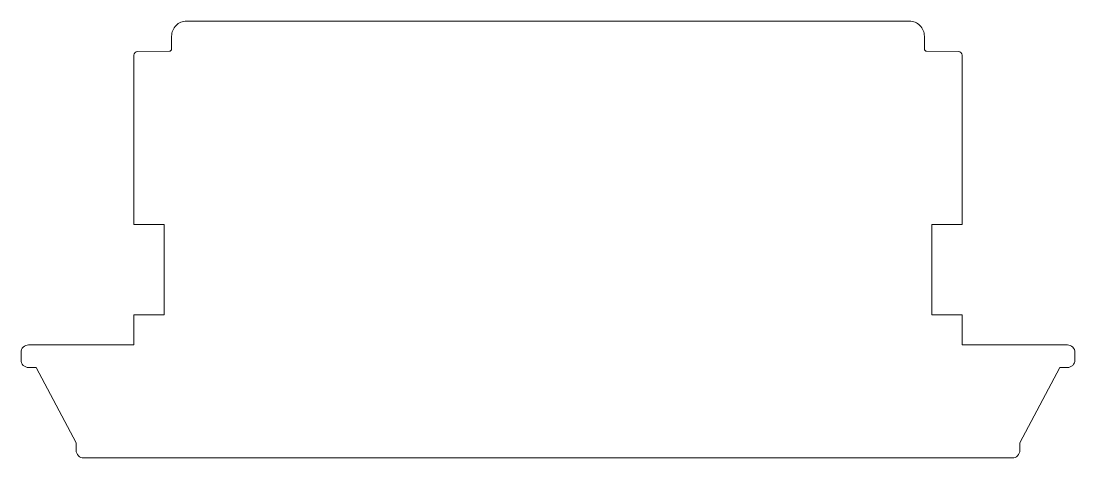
# Model space of a CAD drawing. Header units: inches. Extents: x 20 to 160, y 11 to 69.
import ezdxf

# ---------------------------------------------------------------- set-up
doc = ezdxf.new("R2010")
doc.units = ezdxf.units.IN
doc.header["$MEASUREMENT"] = 0

msp = doc.modelspace()

# ---------------------------------------------------------------- linework, layer by layer
at = {"lineweight": 0}
msp.add_lwpolyline([(137.59, 69.41), (41.59, 69.41, 0.414214), (39.59, 67.41), (39.59, 65.71, -0.41166), (39.29, 65.41), (35.09, 65.37, 0.41166), (34.59, 64.87), (34.59, 42.41), (38.59, 42.41), (38.59, 30.41), (34.59, 30.41), (34.59, 26.41), (20.59, 26.41, 0.414214), (19.59, 25.41), (19.59, 24.41, 0.414214), (20.59, 23.41), (21.59, 23.41), (26.91, 13.41), (26.91, 12.41, 0.414214), (27.91, 11.41), (151.27, 11.41, 0.414214), (152.27, 12.41), (152.27, 13.41), (157.59, 23.41), (158.59, 23.41, 0.414214), (159.59, 24.41), (159.59, 25.41, 0.414214), (158.59, 26.41), (144.59, 26.41), (144.59, 30.41), (140.59, 30.41), (140.59, 42.41), (144.59, 42.41), (144.59, 64.87, 0.41166), (144.1, 65.37), (139.89, 65.41, -0.41166), (139.59, 65.71), (139.59, 67.41, 0.414214)], format="xyb", close=True, dxfattribs=at)

doc.saveas('drawing.dxf')
